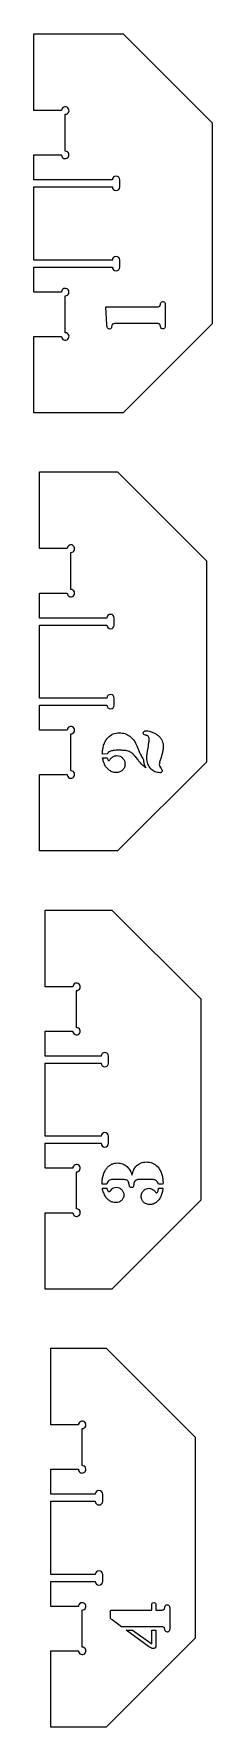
# Model space of a CAD drawing. Header units: inches. Extents: x -49.5 to -46.5, y -51.8 to -1.
# Drawn here: x -49.5 to -46.5, y -29.6 to -1 of the extents above; entities that cross this region are included whole.
import ezdxf

# ---------------------------------------------------------------- set-up
doc = ezdxf.new("R2010")
doc.units = ezdxf.units.IN
doc.layers.get('0').update_dxf_attribs({"linetype": 'CONTINUOUS'})

msp = doc.modelspace()

# ---------------------------------------------------------------- linework, layer by layer
for p, q in [((-48.271, -5.917), (-48.287, -5.613)), ((-48.287, -5.613), (-47.426, -5.613)), ((-47.287, -5.587), (-47.287, -5.917)), ((-48.187, -5.925), (-48.191, -5.95)), ((-47.426, -5.892), (-48.112, -5.892)), ((-48.345, -13.164), (-48.345, -13.144)), ((-47.765, -13.027), (-47.726, -13.123)), ((-47.337, -13.14), (-47.365, -13.237)), ((-48.265, -13.163), (-48.345, -13.164)), ((-48.343, -13.228), (-48.265, -13.228)), ((-47.667, -13.241), (-47.655, -13.263)), ((-48.351, -20.43), (-48.351, -20.41)), ((-48.274, -20.43), (-48.351, -20.43)), ((-48.347, -20.496), (-48.274, -20.496)), ((-48.212, -20.54), (-48.185, -20.507)), ((-48.007, -20.351), (-48.172, -20.351)), ((-47.978, -20.351), (-48.007, -20.351)), ((-47.506, -20.351), (-47.717, -20.351)), ((-47.327, -20.43), (-47.404, -20.43)), ((-47.404, -20.496), (-47.327, -20.496)), ((-47.326, -20.398), (-47.327, -20.43)), ((-48.213, -27.724), (-48.213, -27.66)), ((-48.173, -27.624), (-47.517, -27.624)), ((-47.517, -27.624), (-47.517, -27.532)), ((-47.445, -27.537), (-47.445, -27.624)), ((-47.445, -27.624), (-47.352, -27.624)), ((-47.213, -27.599), (-47.213, -27.929)), ((-48.025, -27.904), (-48.184, -27.789)), ((-47.352, -27.904), (-48.025, -27.904)), ((-47.571, -28.236), (-47.946, -27.962)), ((-47.946, -27.962), (-47.838, -27.962)), ((-47.838, -27.962), (-47.517, -28.192)), ((-47.517, -28.192), (-47.517, -27.962)), ((-47.517, -27.962), (-47.445, -27.962)), ((-47.445, -27.962), (-47.445, -28.217)), ((-47.556, -28.247), (-47.571, -28.236))]:
    msp.add_line(p, q)
for points in [[(-48.179, -4.939, 1), (-48.054, -4.939), (-48.054, -4.821, 1), (-48.179, -4.821), (-49.5, -4.821), (-49.5, -3.585), (-48.179, -3.585, 1), (-48.054, -3.585), (-48.054, -3.467, 1), (-48.179, -3.467), (-49.5, -3.467), (-49.5, -3.045), (-49.035, -3.045, 2.414214), (-48.972, -2.983), (-48.972, -2.358, 2.414214), (-49.035, -2.295), (-49.5, -2.295), (-49.5, -1), (-48, -1), (-46.5, -2.5), (-46.5, -5.9), (-48, -7.4), (-49.5, -7.4), (-49.5, -6.111), (-49.035, -6.111, 2.414214), (-48.972, -6.048), (-48.972, -5.423, 2.414214), (-49.035, -5.361), (-49.5, -5.361), (-49.5, -4.939)], [(-48.272, -12.339, 1), (-48.147, -12.339), (-48.147, -12.221, 1), (-48.272, -12.221), (-49.405, -12.221), (-49.405, -10.985), (-48.272, -10.985, 1), (-48.147, -10.985), (-48.147, -10.867, 1), (-48.272, -10.867), (-49.405, -10.867), (-49.405, -10.445), (-48.94, -10.445, 2.414214), (-48.877, -10.383), (-48.877, -9.758, 2.414214), (-48.94, -9.695), (-49.405, -9.695), (-49.405, -8.4), (-48.095, -8.4), (-46.595, -9.9), (-46.595, -13.3), (-48.095, -14.8), (-49.405, -14.8), (-49.405, -13.511), (-48.94, -13.511, 2.414214), (-48.877, -13.448), (-48.877, -12.823, 2.414214), (-48.94, -12.761), (-49.405, -12.761), (-49.405, -12.339)], [(-48.369, -19.739, 1), (-48.244, -19.739), (-48.244, -19.621, 1), (-48.369, -19.621), (-49.31, -19.621), (-49.31, -18.385), (-48.369, -18.385, 1), (-48.244, -18.385), (-48.244, -18.267, 1), (-48.369, -18.267), (-49.31, -18.267), (-49.31, -17.845), (-48.845, -17.845, 2.414214), (-48.782, -17.783), (-48.782, -17.158, 2.414214), (-48.845, -17.095), (-49.31, -17.095), (-49.31, -15.8), (-48.19, -15.8), (-46.69, -17.3), (-46.69, -20.7), (-48.19, -22.2), (-49.31, -22.2), (-49.31, -20.911), (-48.845, -20.911, 2.414214), (-48.782, -20.848), (-48.782, -20.223, 2.414214), (-48.845, -20.161), (-49.31, -20.161), (-49.31, -19.739)], [(-48.467, -25.785, 1), (-48.342, -25.785), (-48.342, -25.667, 1), (-48.467, -25.667), (-49.215, -25.667), (-49.215, -25.245), (-48.75, -25.245, 2.414214), (-48.687, -25.183), (-48.687, -24.558, 2.414214), (-48.75, -24.495), (-49.215, -24.495), (-49.215, -23.2), (-48.285, -23.2), (-46.785, -24.7), (-46.785, -28.1), (-48.285, -29.6), (-49.215, -29.6), (-49.215, -28.311), (-48.75, -28.311, 2.414214), (-48.687, -28.248), (-48.687, -27.623, 2.414214), (-48.75, -27.561), (-49.215, -27.561), (-49.215, -27.139), (-48.467, -27.139, 1), (-48.342, -27.139), (-48.342, -27.021, 1), (-48.467, -27.021), (-49.215, -27.021), (-49.215, -25.785)]]:
    msp.add_lwpolyline(points, format="xyb", close=True)
for points, knots in [([(-47.426, -5.613), (-47.418, -5.612), (-47.403, -5.612), (-47.39, -5.605), (-47.385, -5.602)], [0, 0, 0, 0, 0.0627263, 0.1095364, 0.1095364, 0.1095364, 0.1095364]), ([(-47.385, -5.602), (-47.383, -5.6), (-47.379, -5.597), (-47.377, -5.592), (-47.376, -5.591)], [0, 0, 0, 0, 0.02089406, 0.0366509, 0.0366509, 0.0366509, 0.0366509]), ([(-47.376, -5.591), (-47.375, -5.587), (-47.371, -5.576), (-47.369, -5.564), (-47.367, -5.557)], [0, 0, 0, 0, 0.02907503, 0.08870842, 0.08870842, 0.08870842, 0.08870842]), ([(-47.367, -5.557), (-47.363, -5.547), (-47.357, -5.527), (-47.336, -5.523), (-47.326, -5.522)], [0, 0, 0, 0, 0.0759649, 0.1461363, 0.1461363, 0.1461363, 0.1461363]), ([(-47.326, -5.522), (-47.32, -5.523), (-47.307, -5.525), (-47.3, -5.535), (-47.296, -5.541)], [0, 0, 0, 0, 0.04537075, 0.09538821, 0.09538821, 0.09538821, 0.09538821]), ([(-47.296, -5.541), (-47.293, -5.547), (-47.287, -5.562), (-47.287, -5.578), (-47.287, -5.587)], [0, 0, 0, 0, 0.0498807, 0.1203476, 0.1203476, 0.1203476, 0.1203476]), ([(-48.263, -5.963), (-48.264, -5.957), (-48.269, -5.942), (-48.27, -5.927), (-48.271, -5.917)], [0, 0, 0, 0, 0.0446036, 0.1176046, 0.1176046, 0.1176046, 0.1176046]), ([(-48.226, -5.985), (-48.233, -5.984), (-48.249, -5.982), (-48.258, -5.969), (-48.263, -5.963)], [0, 0, 0, 0, 0.0548385, 0.1127481, 0.1127481, 0.1127481, 0.1127481]), ([(-48.191, -5.95), (-48.193, -5.96), (-48.198, -5.979), (-48.217, -5.983), (-48.226, -5.985)], [0, 0, 0, 0, 0.0716546, 0.135962, 0.135962, 0.135962, 0.135962]), ([(-48.167, -5.9), (-48.173, -5.903), (-48.183, -5.908), (-48.186, -5.919), (-48.187, -5.925)], [0, 0, 0, 0, 0.04312912, 0.08317225, 0.08317225, 0.08317225, 0.08317225]), ([(-48.112, -5.892), (-48.123, -5.892), (-48.142, -5.893), (-48.16, -5.898), (-48.167, -5.9)], [0, 0, 0, 0, 0.0838786, 0.1433958, 0.1433958, 0.1433958, 0.1433958]), ([(-47.385, -5.903), (-47.39, -5.9), (-47.403, -5.893), (-47.418, -5.893), (-47.426, -5.892)], [0, 0, 0, 0, 0.0468101, 0.1095363, 0.1095363, 0.1095363, 0.1095363]), ([(-47.376, -5.914), (-47.377, -5.912), (-47.379, -5.908), (-47.383, -5.905), (-47.385, -5.903)], [0, 0, 0, 0, 0.01536046, 0.03531676, 0.03531676, 0.03531676, 0.03531676]), ([(-47.367, -5.947), (-47.369, -5.94), (-47.371, -5.929), (-47.375, -5.917), (-47.376, -5.914)], [0, 0, 0, 0, 0.05963333, 0.08870847, 0.08870847, 0.08870847, 0.08870847]), ([(-47.326, -5.983), (-47.336, -5.981), (-47.357, -5.977), (-47.363, -5.958), (-47.367, -5.947)], [0, 0, 0, 0, 0.0701714, 0.1461362, 0.1461362, 0.1461362, 0.1461362]), ([(-47.296, -5.963), (-47.3, -5.969), (-47.307, -5.98), (-47.32, -5.982), (-47.326, -5.983)], [0, 0, 0, 0, 0.05001738, 0.09538813, 0.09538813, 0.09538813, 0.09538813]), ([(-47.287, -5.917), (-47.287, -5.927), (-47.287, -5.943), (-47.293, -5.958), (-47.296, -5.963)], [0, 0, 0, 0, 0.0713944, 0.1203998, 0.1203998, 0.1203998, 0.1203998]), ([(-48.251, -12.883), (-48.224, -12.86), (-48.169, -12.814), (-48.097, -12.808), (-48.061, -12.805)], [0, 0, 0, 0, 0.2624495, 0.5339902, 0.5339902, 0.5339902, 0.5339902]), ([(-48.061, -12.805), (-48.029, -12.807), (-47.965, -12.811), (-47.912, -12.845), (-47.885, -12.862)], [0, 0, 0, 0, 0.2398881, 0.4761969, 0.4761969, 0.4761969, 0.4761969]), ([(-47.885, -12.862), (-47.86, -12.884), (-47.809, -12.931), (-47.78, -12.994), (-47.765, -13.027)], [0, 0, 0, 0, 0.2490441, 0.5230984, 0.5230984, 0.5230984, 0.5230984]), ([(-47.659, -12.809), (-47.659, -12.804), (-47.658, -12.793), (-47.65, -12.786), (-47.646, -12.782)], [0, 0, 0, 0, 0.03818117, 0.07827017, 0.07827017, 0.07827017, 0.07827017]), ([(-47.622, -12.844), (-47.632, -12.841), (-47.651, -12.836), (-47.657, -12.817), (-47.659, -12.809)], [0, 0, 0, 0, 0.0765832, 0.1388386, 0.1388386, 0.1388386, 0.1388386]), ([(-47.646, -12.782), (-47.641, -12.779), (-47.629, -12.773), (-47.616, -12.772), (-47.609, -12.772)], [0, 0, 0, 0, 0.04566637, 0.09820379, 0.09820379, 0.09820379, 0.09820379]), ([(-47.591, -12.853), (-47.595, -12.851), (-47.605, -12.848), (-47.615, -12.846), (-47.622, -12.844)], [0, 0, 0, 0, 0.03148448, 0.08016992, 0.08016992, 0.08016992, 0.08016992]), ([(-47.609, -12.772), (-47.591, -12.773), (-47.552, -12.776), (-47.516, -12.79), (-47.496, -12.798)], [0, 0, 0, 0, 0.1371268, 0.2968884, 0.2968884, 0.2968884, 0.2968884]), ([(-47.576, -12.862), (-47.578, -12.86), (-47.583, -12.856), (-47.588, -12.854), (-47.591, -12.853)], [0, 0, 0, 0, 0.02228356, 0.04485664, 0.04485664, 0.04485664, 0.04485664]), ([(-47.558, -12.914), (-47.559, -12.903), (-47.56, -12.884), (-47.571, -12.869), (-47.576, -12.862)], [0, 0, 0, 0, 0.0784869, 0.1423958, 0.1423958, 0.1423958, 0.1423958]), ([(-47.496, -12.798), (-47.477, -12.807), (-47.44, -12.824), (-47.41, -12.85), (-47.395, -12.862)], [0, 0, 0, 0, 0.1617754, 0.3045798, 0.3045798, 0.3045798, 0.3045798]), ([(-47.395, -12.862), (-47.385, -12.873), (-47.363, -12.897), (-47.349, -12.926), (-47.341, -12.941)], [0, 0, 0, 0, 0.1189479, 0.2452926, 0.2452926, 0.2452926, 0.2452926]), ([(-48.345, -13.144), (-48.344, -13.119), (-48.342, -13.069), (-48.328, -13.022), (-48.32, -12.998)], [0, 0, 0, 0, 0.1897843, 0.3763692, 0.3763692, 0.3763692, 0.3763692]), ([(-48.32, -12.998), (-48.312, -12.977), (-48.294, -12.934), (-48.265, -12.9), (-48.251, -12.883)], [0, 0, 0, 0, 0.1784352, 0.3446617, 0.3446617, 0.3446617, 0.3446617]), ([(-48.248, -13.138), (-48.251, -13.142), (-48.257, -13.15), (-48.263, -13.159), (-48.265, -13.163)], [0, 0, 0, 0, 0.03556357, 0.07836771, 0.07836771, 0.07836771, 0.07836771]), ([(-48.223, -13.121), (-48.228, -13.123), (-48.237, -13.128), (-48.244, -13.135), (-48.248, -13.138)], [0, 0, 0, 0, 0.04200799, 0.07718006, 0.07718006, 0.07718006, 0.07718006]), ([(-48.065, -13.1), (-48.098, -13.1), (-48.152, -13.099), (-48.203, -13.115), (-48.223, -13.121)], [0, 0, 0, 0, 0.2496882, 0.4071985, 0.4071985, 0.4071985, 0.4071985]), ([(-47.954, -13.107), (-47.971, -13.105), (-48.008, -13.1), (-48.044, -13.1), (-48.065, -13.1)], [0, 0, 0, 0, 0.1262253, 0.2809818, 0.2809818, 0.2809818, 0.2809818]), ([(-47.879, -13.131), (-47.89, -13.126), (-47.914, -13.115), (-47.941, -13.11), (-47.954, -13.107)], [0, 0, 0, 0, 0.0964578, 0.203025, 0.203025, 0.203025, 0.203025]), ([(-47.823, -13.172), (-47.831, -13.164), (-47.848, -13.149), (-47.868, -13.137), (-47.879, -13.131)], [0, 0, 0, 0, 0.0861069, 0.1748427, 0.1748427, 0.1748427, 0.1748427]), ([(-47.726, -13.123), (-47.719, -13.14), (-47.701, -13.18), (-47.68, -13.218), (-47.667, -13.241)], [0, 0, 0, 0, 0.1407194, 0.3346571, 0.3346571, 0.3346571, 0.3346571]), ([(-47.599, -13.231), (-47.598, -13.21), (-47.596, -13.161), (-47.588, -13.114), (-47.583, -13.087)], [0, 0, 0, 0, 0.1599224, 0.3694109, 0.3694109, 0.3694109, 0.3694109]), ([(-47.583, -13.087), (-47.576, -13.05), (-47.565, -12.993), (-47.56, -12.935), (-47.558, -12.914)], [0, 0, 0, 0, 0.2822081, 0.4439431, 0.4439431, 0.4439431, 0.4439431]), ([(-47.341, -12.941), (-47.335, -12.957), (-47.324, -12.986), (-47.322, -13.017), (-47.321, -13.032)], [0, 0, 0, 0, 0.1240135, 0.2359571, 0.2359571, 0.2359571, 0.2359571]), ([(-47.321, -13.032), (-47.321, -13.049), (-47.323, -13.086), (-47.332, -13.122), (-47.337, -13.14)], [0, 0, 0, 0, 0.1344046, 0.2794228, 0.2794228, 0.2794228, 0.2794228]), ([(-48.309, -13.344), (-48.315, -13.328), (-48.33, -13.29), (-48.338, -13.251), (-48.343, -13.228)], [0, 0, 0, 0, 0.1318745, 0.3067755, 0.3067755, 0.3067755, 0.3067755]), ([(-48.226, -13.442), (-48.243, -13.429), (-48.277, -13.401), (-48.298, -13.363), (-48.309, -13.344)], [0, 0, 0, 0, 0.1605034, 0.3284639, 0.3284639, 0.3284639, 0.3284639]), ([(-48.265, -13.228), (-48.264, -13.234), (-48.261, -13.246), (-48.255, -13.256), (-48.253, -13.261)], [0, 0, 0, 0, 0.04910738, 0.09071954, 0.09071954, 0.09071954, 0.09071954]), ([(-48.253, -13.261), (-48.25, -13.265), (-48.246, -13.271), (-48.239, -13.273), (-48.236, -13.273)], [0, 0, 0, 0, 0.03151126, 0.05306279, 0.05306279, 0.05306279, 0.05306279]), ([(-48.236, -13.273), (-48.233, -13.272), (-48.223, -13.267), (-48.218, -13.259), (-48.214, -13.253)], [0, 0, 0, 0, 0.03059386, 0.07658305, 0.07658305, 0.07658305, 0.07658305]), ([(-48.214, -13.253), (-48.207, -13.243), (-48.193, -13.225), (-48.174, -13.212), (-48.166, -13.206)], [0, 0, 0, 0, 0.0938116, 0.1748501, 0.1748501, 0.1748501, 0.1748501]), ([(-48.166, -13.206), (-48.156, -13.201), (-48.136, -13.192), (-48.114, -13.191), (-48.102, -13.191)], [0, 0, 0, 0, 0.0790584, 0.1674724, 0.1674724, 0.1674724, 0.1674724]), ([(-48.008, -13.436), (-48.023, -13.448), (-48.054, -13.473), (-48.094, -13.476), (-48.114, -13.478)], [0, 0, 0, 0, 0.1457405, 0.2967191, 0.2967191, 0.2967191, 0.2967191]), ([(-48.102, -13.191), (-48.084, -13.193), (-48.047, -13.196), (-48.02, -13.22), (-48.006, -13.233)], [0, 0, 0, 0, 0.1343421, 0.2722154, 0.2722154, 0.2722154, 0.2722154]), ([(-47.965, -13.332), (-47.967, -13.352), (-47.97, -13.391), (-47.995, -13.421), (-48.008, -13.436)], [0, 0, 0, 0, 0.1476722, 0.2920618, 0.2920618, 0.2920618, 0.2920618]), ([(-48.006, -13.233), (-47.994, -13.247), (-47.97, -13.276), (-47.967, -13.313), (-47.965, -13.332)], [0, 0, 0, 0, 0.1395413, 0.2775402, 0.2775402, 0.2775402, 0.2775402]), ([(-47.746, -13.264), (-47.761, -13.245), (-47.785, -13.213), (-47.813, -13.183), (-47.823, -13.172)], [0, 0, 0, 0, 0.1873339, 0.306613, 0.306613, 0.306613, 0.306613]), ([(-47.678, -13.344), (-47.688, -13.333), (-47.711, -13.308), (-47.733, -13.28), (-47.746, -13.264)], [0, 0, 0, 0, 0.1135228, 0.2662025, 0.2662025, 0.2662025, 0.2662025]), ([(-47.617, -13.397), (-47.628, -13.389), (-47.649, -13.372), (-47.669, -13.353), (-47.678, -13.344)], [0, 0, 0, 0, 0.1070176, 0.2052395, 0.2052395, 0.2052395, 0.2052395]), ([(-47.655, -13.263), (-47.654, -13.272), (-47.654, -13.291), (-47.649, -13.31), (-47.647, -13.319)], [0, 0, 0, 0, 0.0731998, 0.1449574, 0.1449574, 0.1449574, 0.1449574]), ([(-47.647, -13.319), (-47.643, -13.33), (-47.634, -13.357), (-47.623, -13.382), (-47.617, -13.397)], [0, 0, 0, 0, 0.0889293, 0.2129813, 0.2129813, 0.2129813, 0.2129813]), ([(-47.533, -13.412), (-47.552, -13.387), (-47.593, -13.334), (-47.597, -13.267), (-47.599, -13.231)], [0, 0, 0, 0, 0.2354622, 0.5001635, 0.5001635, 0.5001635, 0.5001635]), ([(-47.461, -13.462), (-47.475, -13.455), (-47.501, -13.442), (-47.523, -13.422), (-47.533, -13.412)], [0, 0, 0, 0, 0.1120587, 0.2229679, 0.2229679, 0.2229679, 0.2229679]), ([(-47.365, -13.237), (-47.372, -13.259), (-47.382, -13.294), (-47.387, -13.329), (-47.389, -13.342)], [0, 0, 0, 0, 0.1760233, 0.2748433, 0.2748433, 0.2748433, 0.2748433]), ([(-47.389, -13.342), (-47.387, -13.354), (-47.383, -13.379), (-47.367, -13.399), (-47.358, -13.41)], [0, 0, 0, 0, 0.0864386, 0.1928846, 0.1928846, 0.1928846, 0.1928846]), ([(-47.358, -13.41), (-47.352, -13.417), (-47.343, -13.427), (-47.34, -13.44), (-47.338, -13.445)], [0, 0, 0, 0, 0.0623524, 0.1010426, 0.1010426, 0.1010426, 0.1010426]), ([(-48.114, -13.478), (-48.134, -13.476), (-48.174, -13.473), (-48.209, -13.453), (-48.226, -13.442)], [0, 0, 0, 0, 0.1492562, 0.3028976, 0.3028976, 0.3028976, 0.3028976]), ([(-47.381, -13.48), (-47.394, -13.479), (-47.422, -13.478), (-47.448, -13.467), (-47.461, -13.462)], [0, 0, 0, 0, 0.1020784, 0.2110876, 0.2110876, 0.2110876, 0.2110876]), ([(-47.349, -13.471), (-47.354, -13.473), (-47.363, -13.479), (-47.375, -13.48), (-47.381, -13.48)], [0, 0, 0, 0, 0.03817835, 0.08459908, 0.08459908, 0.08459908, 0.08459908]), ([(-47.338, -13.445), (-47.339, -13.45), (-47.339, -13.46), (-47.346, -13.467), (-47.349, -13.471)], [0, 0, 0, 0, 0.03855074, 0.07362723, 0.07362723, 0.07362723, 0.07362723]), ([(-48.351, -20.41), (-48.35, -20.387), (-48.349, -20.341), (-48.337, -20.296), (-48.331, -20.274)], [0, 0, 0, 0, 0.1758301, 0.3488514, 0.3488514, 0.3488514, 0.3488514]), ([(-48.331, -20.274), (-48.324, -20.254), (-48.311, -20.214), (-48.288, -20.18), (-48.276, -20.163)], [0, 0, 0, 0, 0.164829, 0.3166624, 0.3166624, 0.3166624, 0.3166624]), ([(-48.276, -20.163), (-48.265, -20.149), (-48.241, -20.121), (-48.21, -20.103), (-48.195, -20.094)], [0, 0, 0, 0, 0.1395391, 0.2737887, 0.2737887, 0.2737887, 0.2737887]), ([(-48.195, -20.094), (-48.179, -20.087), (-48.146, -20.073), (-48.111, -20.071), (-48.093, -20.07)], [0, 0, 0, 0, 0.1324497, 0.2665848, 0.2665848, 0.2665848, 0.2665848]), ([(-48.093, -20.07), (-48.062, -20.072), (-48.002, -20.077), (-47.954, -20.114), (-47.93, -20.132)], [0, 0, 0, 0, 0.2308946, 0.4527493, 0.4527493, 0.4527493, 0.4527493]), ([(-47.93, -20.132), (-47.921, -20.141), (-47.904, -20.159), (-47.891, -20.18), (-47.884, -20.19)], [0, 0, 0, 0, 0.0963049, 0.186686, 0.186686, 0.186686, 0.186686]), ([(-47.884, -20.19), (-47.879, -20.202), (-47.865, -20.229), (-47.855, -20.259), (-47.85, -20.275)], [0, 0, 0, 0, 0.1023964, 0.2340142, 0.2340142, 0.2340142, 0.2340142]), ([(-47.85, -20.275), (-47.844, -20.256), (-47.835, -20.224), (-47.822, -20.193), (-47.816, -20.18)], [0, 0, 0, 0, 0.1486595, 0.2570748, 0.2570748, 0.2570748, 0.2570748]), ([(-47.816, -20.18), (-47.811, -20.17), (-47.8, -20.15), (-47.786, -20.133), (-47.779, -20.124)], [0, 0, 0, 0, 0.0865527, 0.1702556, 0.1702556, 0.1702556, 0.1702556]), ([(-47.779, -20.124), (-47.768, -20.114), (-47.746, -20.093), (-47.717, -20.08), (-47.703, -20.073)], [0, 0, 0, 0, 0.1135321, 0.2346488, 0.2346488, 0.2346488, 0.2346488]), ([(-47.703, -20.073), (-47.687, -20.067), (-47.656, -20.056), (-47.623, -20.055), (-47.607, -20.054)], [0, 0, 0, 0, 0.124942, 0.2497382, 0.2497382, 0.2497382, 0.2497382]), ([(-47.607, -20.054), (-47.571, -20.057), (-47.5, -20.063), (-47.446, -20.109), (-47.419, -20.132)], [0, 0, 0, 0, 0.2678819, 0.5272659, 0.5272659, 0.5272659, 0.5272659]), ([(-47.419, -20.132), (-47.405, -20.149), (-47.376, -20.183), (-47.359, -20.226), (-47.35, -20.248)], [0, 0, 0, 0, 0.1683582, 0.3453859, 0.3453859, 0.3453859, 0.3453859]), ([(-47.35, -20.248), (-47.343, -20.271), (-47.329, -20.321), (-47.327, -20.372), (-47.326, -20.398)], [0, 0, 0, 0, 0.1881407, 0.388516, 0.388516, 0.388516, 0.388516]), ([(-48.293, -20.642), (-48.305, -20.621), (-48.331, -20.575), (-48.342, -20.524), (-48.347, -20.496)], [0, 0, 0, 0, 0.1809986, 0.3987944, 0.3987944, 0.3987944, 0.3987944]), ([(-48.241, -20.369), (-48.248, -20.377), (-48.264, -20.394), (-48.27, -20.417), (-48.274, -20.43)], [0, 0, 0, 0, 0.0786097, 0.1793259, 0.1793259, 0.1793259, 0.1793259]), ([(-48.274, -20.496), (-48.272, -20.504), (-48.268, -20.518), (-48.262, -20.531), (-48.26, -20.537)], [0, 0, 0, 0, 0.0646697, 0.1102998, 0.1102998, 0.1102998, 0.1102998]), ([(-48.26, -20.537), (-48.258, -20.539), (-48.255, -20.544), (-48.25, -20.548), (-48.248, -20.55)], [0, 0, 0, 0, 0.02290505, 0.04578164, 0.04578164, 0.04578164, 0.04578164]), ([(-48.248, -20.55), (-48.246, -20.552), (-48.242, -20.555), (-48.237, -20.555), (-48.235, -20.556)], [0, 0, 0, 0, 0.02014511, 0.0349824, 0.0349824, 0.0349824, 0.0349824]), ([(-48.172, -20.351), (-48.186, -20.352), (-48.21, -20.352), (-48.232, -20.364), (-48.241, -20.369)], [0, 0, 0, 0, 0.1027204, 0.1820154, 0.1820154, 0.1820154, 0.1820154]), ([(-48.235, -20.556), (-48.231, -20.555), (-48.222, -20.552), (-48.216, -20.545), (-48.212, -20.54)], [0, 0, 0, 0, 0.03163722, 0.07276735, 0.07276735, 0.07276735, 0.07276735]), ([(-48.185, -20.507), (-48.176, -20.5), (-48.156, -20.483), (-48.13, -20.483), (-48.115, -20.482)], [0, 0, 0, 0, 0.0832203, 0.1917731, 0.1917731, 0.1917731, 0.1917731]), ([(-48.115, -20.482), (-48.098, -20.484), (-48.064, -20.487), (-48.037, -20.51), (-48.024, -20.521)], [0, 0, 0, 0, 0.1284135, 0.2577088, 0.2577088, 0.2577088, 0.2577088]), ([(-48.024, -20.521), (-48.013, -20.534), (-47.99, -20.561), (-47.987, -20.596), (-47.986, -20.614)], [0, 0, 0, 0, 0.129864, 0.2598329, 0.2598329, 0.2598329, 0.2598329]), ([(-47.895, -20.433), (-47.9, -20.409), (-47.91, -20.362), (-47.956, -20.354), (-47.978, -20.351)], [0, 0, 0, 0, 0.1681078, 0.3253879, 0.3253879, 0.3253879, 0.3253879]), ([(-47.884, -20.475), (-47.887, -20.47), (-47.893, -20.457), (-47.895, -20.442), (-47.895, -20.433)], [0, 0, 0, 0, 0.0450532, 0.113121, 0.113121, 0.113121, 0.113121]), ([(-47.856, -20.487), (-47.862, -20.487), (-47.873, -20.486), (-47.881, -20.479), (-47.884, -20.475)], [0, 0, 0, 0, 0.04477859, 0.08046043, 0.08046043, 0.08046043, 0.08046043]), ([(-47.825, -20.471), (-47.829, -20.475), (-47.837, -20.485), (-47.85, -20.486), (-47.856, -20.487)], [0, 0, 0, 0, 0.0447562, 0.09148078, 0.09148078, 0.09148078, 0.09148078]), ([(-47.818, -20.432), (-47.818, -20.44), (-47.819, -20.453), (-47.823, -20.466), (-47.825, -20.471)], [0, 0, 0, 0, 0.0622137, 0.1009037, 0.1009037, 0.1009037, 0.1009037]), ([(-47.789, -20.367), (-47.797, -20.376), (-47.814, -20.394), (-47.816, -20.419), (-47.818, -20.432)], [0, 0, 0, 0, 0.0854402, 0.18454, 0.18454, 0.18454, 0.18454]), ([(-47.761, -20.354), (-47.766, -20.356), (-47.776, -20.358), (-47.784, -20.364), (-47.789, -20.367)], [0, 0, 0, 0, 0.03692724, 0.07706681, 0.07706681, 0.07706681, 0.07706681]), ([(-47.717, -20.351), (-47.726, -20.351), (-47.741, -20.351), (-47.755, -20.353), (-47.761, -20.354)], [0, 0, 0, 0, 0.06748, 0.1138719, 0.1138719, 0.1138719, 0.1138719]), ([(-47.694, -20.636), (-47.692, -20.615), (-47.687, -20.573), (-47.658, -20.544), (-47.643, -20.529)], [0, 0, 0, 0, 0.1532936, 0.3094961, 0.3094961, 0.3094961, 0.3094961]), ([(-47.643, -20.529), (-47.631, -20.52), (-47.607, -20.503), (-47.578, -20.5), (-47.564, -20.499)], [0, 0, 0, 0, 0.1120142, 0.2165779, 0.2165779, 0.2165779, 0.2165779]), ([(-47.564, -20.499), (-47.554, -20.499), (-47.534, -20.501), (-47.515, -20.509), (-47.506, -20.514)], [0, 0, 0, 0, 0.075993, 0.1551226, 0.1551226, 0.1551226, 0.1551226]), ([(-47.467, -20.356), (-47.472, -20.354), (-47.485, -20.352), (-47.499, -20.351), (-47.506, -20.351)], [0, 0, 0, 0, 0.0452089, 0.1022645, 0.1022645, 0.1022645, 0.1022645]), ([(-47.506, -20.514), (-47.497, -20.519), (-47.479, -20.53), (-47.465, -20.547), (-47.459, -20.555)], [0, 0, 0, 0, 0.080263, 0.1593089, 0.1593089, 0.1593089, 0.1593089]), ([(-47.438, -20.371), (-47.443, -20.368), (-47.451, -20.361), (-47.462, -20.357), (-47.467, -20.356)], [0, 0, 0, 0, 0.04200035, 0.08204347, 0.08204347, 0.08204347, 0.08204347]), ([(-47.459, -20.555), (-47.454, -20.562), (-47.448, -20.572), (-47.437, -20.577), (-47.433, -20.578)], [0, 0, 0, 0, 0.05843229, 0.0896564, 0.0896564, 0.0896564, 0.0896564]), ([(-47.404, -20.43), (-47.408, -20.418), (-47.415, -20.396), (-47.431, -20.379), (-47.438, -20.371)], [0, 0, 0, 0, 0.0970144, 0.1762927, 0.1762927, 0.1762927, 0.1762927]), ([(-47.433, -20.578), (-47.429, -20.577), (-47.419, -20.572), (-47.415, -20.561), (-47.413, -20.553)], [0, 0, 0, 0, 0.03208207, 0.08534303, 0.08534303, 0.08534303, 0.08534303]), ([(-47.413, -20.553), (-47.41, -20.545), (-47.405, -20.526), (-47.404, -20.506), (-47.404, -20.496)], [0, 0, 0, 0, 0.0704055, 0.1492224, 0.1492224, 0.1492224, 0.1492224]), ([(-47.327, -20.496), (-47.331, -20.521), (-47.338, -20.569), (-47.355, -20.614), (-47.363, -20.635)], [0, 0, 0, 0, 0.1949815, 0.3660752, 0.3660752, 0.3660752, 0.3660752]), ([(-48.217, -20.715), (-48.231, -20.705), (-48.261, -20.686), (-48.282, -20.657), (-48.293, -20.642)], [0, 0, 0, 0, 0.1322568, 0.2702943, 0.2702943, 0.2702943, 0.2702943]), ([(-48.122, -20.741), (-48.138, -20.74), (-48.172, -20.738), (-48.202, -20.723), (-48.217, -20.715)], [0, 0, 0, 0, 0.1246104, 0.2520947, 0.2520947, 0.2520947, 0.2520947]), ([(-48.025, -20.704), (-48.039, -20.715), (-48.068, -20.737), (-48.103, -20.74), (-48.122, -20.741)], [0, 0, 0, 0, 0.1314639, 0.268592, 0.268592, 0.268592, 0.268592]), ([(-47.986, -20.614), (-47.987, -20.631), (-47.99, -20.665), (-48.013, -20.691), (-48.025, -20.704)], [0, 0, 0, 0, 0.1289592, 0.2571526, 0.2571526, 0.2571526, 0.2571526]), ([(-47.653, -20.734), (-47.665, -20.72), (-47.689, -20.691), (-47.692, -20.654), (-47.694, -20.636)], [0, 0, 0, 0, 0.1374466, 0.2767185, 0.2767185, 0.2767185, 0.2767185]), ([(-47.55, -20.773), (-47.569, -20.772), (-47.608, -20.769), (-47.638, -20.745), (-47.653, -20.734)], [0, 0, 0, 0, 0.1456969, 0.2856492, 0.2856492, 0.2856492, 0.2856492]), ([(-47.441, -20.737), (-47.458, -20.748), (-47.491, -20.769), (-47.53, -20.772), (-47.55, -20.773)], [0, 0, 0, 0, 0.1480586, 0.2952465, 0.2952465, 0.2952465, 0.2952465]), ([(-47.363, -20.635), (-47.373, -20.655), (-47.393, -20.694), (-47.425, -20.723), (-47.441, -20.737)], [0, 0, 0, 0, 0.172101, 0.3293381, 0.3293381, 0.3293381, 0.3293381]), ([(-48.213, -27.66), (-48.214, -27.652), (-48.214, -27.641), (-48.207, -27.632), (-48.204, -27.628)], [0, 0, 0, 0, 0.053839, 0.08596817, 0.08596817, 0.08596817, 0.08596817]), ([(-48.209, -27.764), (-48.21, -27.759), (-48.214, -27.746), (-48.213, -27.732), (-48.213, -27.724)], [0, 0, 0, 0, 0.0405693, 0.1034442, 0.1034442, 0.1034442, 0.1034442]), ([(-48.204, -27.628), (-48.2, -27.627), (-48.19, -27.624), (-48.179, -27.624), (-48.173, -27.624)], [0, 0, 0, 0, 0.0327233, 0.07932701, 0.07932701, 0.07932701, 0.07932701]), ([(-47.517, -27.532), (-47.516, -27.522), (-47.513, -27.501), (-47.493, -27.497), (-47.482, -27.496)], [0, 0, 0, 0, 0.0732659, 0.1441784, 0.1441784, 0.1441784, 0.1441784]), ([(-47.482, -27.496), (-47.471, -27.498), (-47.449, -27.502), (-47.446, -27.525), (-47.445, -27.537)], [0, 0, 0, 0, 0.0757936, 0.1574692, 0.1574692, 0.1574692, 0.1574692]), ([(-47.352, -27.624), (-47.344, -27.624), (-47.329, -27.623), (-47.316, -27.616), (-47.311, -27.613)], [0, 0, 0, 0, 0.0618016, 0.1094458, 0.1094458, 0.1094458, 0.1094458]), ([(-47.311, -27.613), (-47.309, -27.611), (-47.305, -27.608), (-47.303, -27.604), (-47.302, -27.602)], [0, 0, 0, 0, 0.01990727, 0.03542899, 0.03542899, 0.03542899, 0.03542899]), ([(-47.302, -27.602), (-47.301, -27.598), (-47.298, -27.587), (-47.295, -27.576), (-47.293, -27.568)], [0, 0, 0, 0, 0.02907515, 0.08870841, 0.08870841, 0.08870841, 0.08870841]), ([(-47.293, -27.568), (-47.29, -27.558), (-47.283, -27.538), (-47.263, -27.535), (-47.253, -27.533)], [0, 0, 0, 0, 0.0759647, 0.1461362, 0.1461362, 0.1461362, 0.1461362]), ([(-47.253, -27.533), (-47.247, -27.534), (-47.234, -27.536), (-47.226, -27.547), (-47.222, -27.552)], [0, 0, 0, 0, 0.04537075, 0.09538813, 0.09538813, 0.09538813, 0.09538813]), ([(-47.222, -27.552), (-47.22, -27.558), (-47.214, -27.573), (-47.213, -27.589), (-47.213, -27.599)], [0, 0, 0, 0, 0.0503192, 0.1221775, 0.1221775, 0.1221775, 0.1221775]), ([(-48.184, -27.789), (-48.19, -27.785), (-48.2, -27.778), (-48.206, -27.768), (-48.209, -27.764)], [0, 0, 0, 0, 0.05271438, 0.08951606, 0.08951606, 0.08951606, 0.08951606]), ([(-47.311, -27.915), (-47.316, -27.912), (-47.329, -27.904), (-47.344, -27.904), (-47.352, -27.904)], [0, 0, 0, 0, 0.0476442, 0.1094458, 0.1094458, 0.1094458, 0.1094458]), ([(-47.302, -27.925), (-47.303, -27.923), (-47.305, -27.919), (-47.309, -27.916), (-47.311, -27.915)], [0, 0, 0, 0, 0.01572424, 0.03480595, 0.03480595, 0.03480595, 0.03480595]), ([(-47.293, -27.959), (-47.295, -27.951), (-47.298, -27.94), (-47.301, -27.929), (-47.302, -27.925)], [0, 0, 0, 0, 0.05850906, 0.08780755, 0.08780755, 0.08780755, 0.08780755]), ([(-47.253, -27.994), (-47.263, -27.992), (-47.283, -27.989), (-47.29, -27.969), (-47.293, -27.959)], [0, 0, 0, 0, 0.0701714, 0.1461363, 0.1461363, 0.1461363, 0.1461363]), ([(-47.222, -27.975), (-47.226, -27.98), (-47.234, -27.991), (-47.247, -27.993), (-47.253, -27.994)], [0, 0, 0, 0, 0.05001734, 0.0953881, 0.0953881, 0.0953881, 0.0953881]), ([(-47.213, -27.929), (-47.213, -27.938), (-47.213, -27.954), (-47.22, -27.969), (-47.222, -27.975)], [0, 0, 0, 0, 0.0713944, 0.1203998, 0.1203998, 0.1203998, 0.1203998]), ([(-47.49, -28.272), (-47.501, -28.27), (-47.525, -28.267), (-47.545, -28.254), (-47.556, -28.247)], [0, 0, 0, 0, 0.0833893, 0.1812587, 0.1812587, 0.1812587, 0.1812587]), ([(-47.454, -28.26), (-47.459, -28.263), (-47.469, -28.271), (-47.482, -28.271), (-47.49, -28.272)], [0, 0, 0, 0, 0.04065734, 0.09602263, 0.09602263, 0.09602263, 0.09602263]), ([(-47.445, -28.217), (-47.445, -28.226), (-47.445, -28.241), (-47.452, -28.255), (-47.454, -28.26)], [0, 0, 0, 0, 0.0674931, 0.1129099, 0.1129099, 0.1129099, 0.1129099])]:
    msp.add_open_spline(points, degree=3, knots=knots)

doc.saveas('drawing.dxf')
